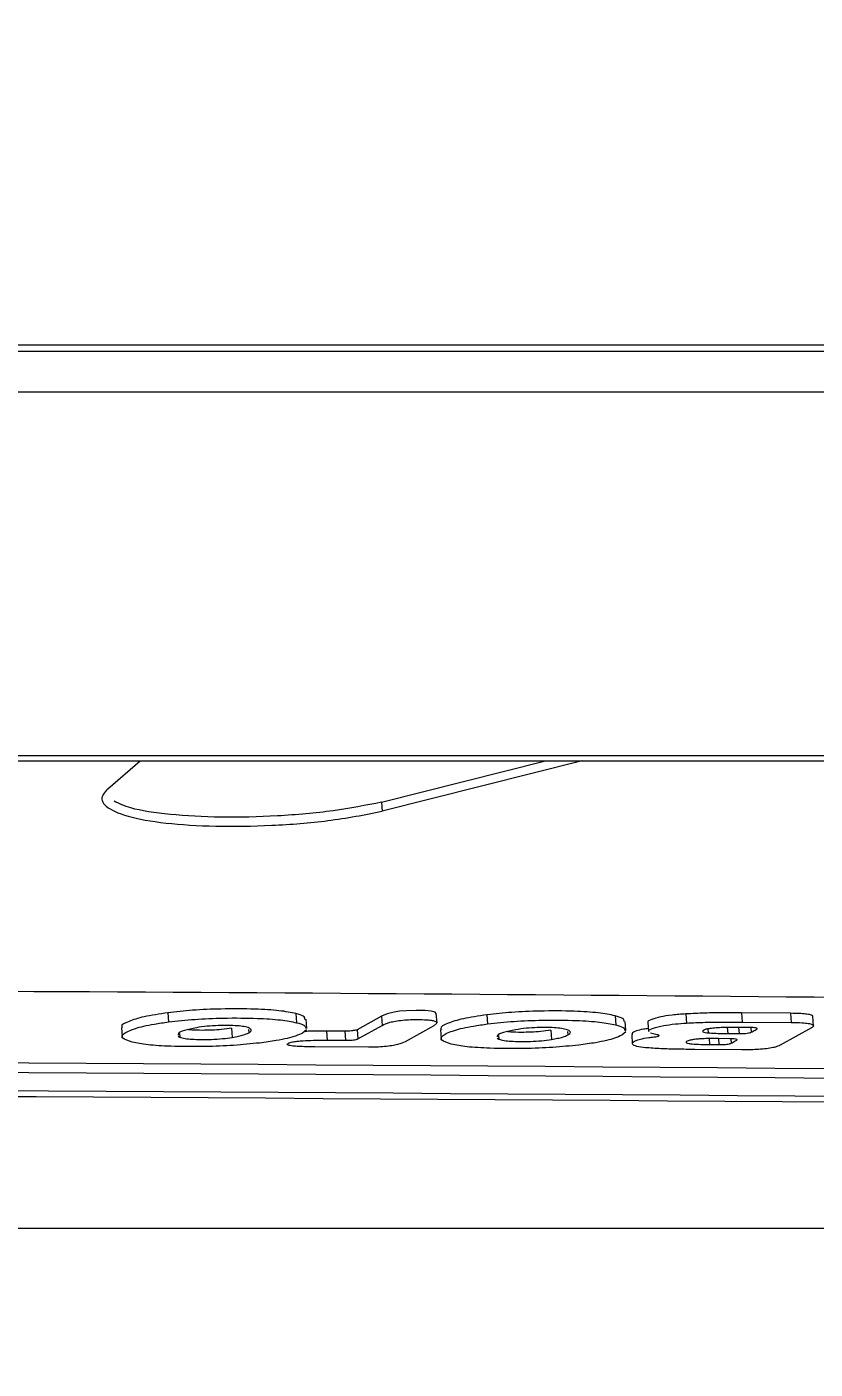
# Model space of a CAD drawing. Header units: millimetres. Extents: x -7735 to 7893, y -6545 to 6034.
# Drawn here: x 4784.2 to 4800.96, y -118.87 to -90.34 of the extents above; entities that cross this region are included whole.
import ezdxf

# ---------------------------------------------------------------- set-up
doc = ezdxf.new("R2010")
doc.units = ezdxf.units.MM
for name, color, linetype in [('DIKOM_ОБЪЕКТ', 7, 'Continuous'), ('DIKOM_РАЗМЕР_ЗОНА', 7, 'Continuous'), ('DIKOM_РАЗМЕР_ОБЪЕКТА', 7, 'Continuous')]:
    doc.layers.add(name, color=color, linetype=linetype)
doc.styles.add('style1', font='arial.ttf', dxfattribs={"width": 0.8})
doc.dimstyles.new('1-50', dxfattribs={"dimtxt": 300, "dimasz": 200, "dimexe": 100, "dimexo": 0, "dimgap": 100, "dimtad": 1, "dimtxsty": 'style1', "dimcen": 200, "dimclrd": 7, "dimclre": 7, "dimclrt": 7, "dimadec": 1, "dimazin": 2, "dimtfac": 1, "dimtmove": 0, "dimatfit": 2, "dimfxl": 0, "dimlwd": 25, "dimlwe": 18, "dimarcsym": 0})

# ---------------------------------------------------------------- blocks, each defined once
blk = doc.blocks.new('*D0')
at = {"layer": 'Defpoints', "color": 0, "transparency": 16777216}
for p in [(5893.216, 882.098), (-4595.736, 266.125), (5893.216, -5840.173)]:
    blk.add_point(p, dxfattribs=at)
at = {"layer": 'DIKOM_РАЗМЕР_ОБЪЕКТА', "color": 7, "lineweight": 18, "transparency": 16777216}
for p, q in [((5893.216, 882.098), (5893.216, -5940.173)), ((-4595.736, 266.125), (-4595.736, -5940.173))]:
    blk.add_line(p, q, dxfattribs=at)
at = {"layer": 'DIKOM_РАЗМЕР_ОБЪЕКТА', "color": 7, "lineweight": 25, "transparency": 16777216}
blk.add_line((-4395.736, -5840.173), (5693.216, -5840.173), dxfattribs=at)
at = {"layer": 'DIKOM_РАЗМЕР_ОБЪЕКТА', "color": 7, "transparency": 16777216}
for points in [[(-4395.736, -5806.84), (-4395.736, -5873.507), (-4595.736, -5840.173)], [(5693.216, -5806.84), (5693.216, -5873.507), (5893.216, -5840.173)]]:
    blk.add_solid(points, dxfattribs=at)
at = {"layer": 'DIKOM_РАЗМЕР_ОБЪЕКТА', "color": 7, "transparency": 16777216, "insert": (648.74, -5587.002), "char_height": 300, "attachment_point": 5, "style": 'style1'}
blk.add_mtext('10450', dxfattribs=at)
blk = doc.blocks.new('*D3')
at = {"layer": 'Defpoints', "color": 0, "transparency": 16777216}
for p in [(-6112.558, 266.125), (7893.216, 266.125), (7893.216, -6445.106)]:
    blk.add_point(p, dxfattribs=at)
at = {"layer": 'DIKOM_РАЗМЕР_ЗОНА', "color": 7, "lineweight": 18, "transparency": 16777216}
for p, q in [((-6112.558, 266.125), (-6112.558, -6545.106)), ((7893.216, 266.125), (7893.216, -6545.106))]:
    blk.add_line(p, q, dxfattribs=at)
at = {"layer": 'DIKOM_РАЗМЕР_ЗОНА', "color": 7, "lineweight": 25, "transparency": 16777216}
blk.add_line((-5912.558, -6445.106), (7693.216, -6445.106), dxfattribs=at)
at = {"layer": 'DIKOM_РАЗМЕР_ЗОНА', "color": 7, "transparency": 16777216}
for points in [[(-5912.558, -6411.773), (-5912.558, -6478.44), (-6112.558, -6445.106)], [(7693.216, -6411.773), (7693.216, -6478.44), (7893.216, -6445.106)]]:
    blk.add_solid(points, dxfattribs=at)
at = {"layer": 'DIKOM_РАЗМЕР_ЗОНА', "color": 7, "transparency": 16777216, "insert": (890.329, -6191.832), "char_height": 300, "attachment_point": 5, "style": 'style1'}
blk.add_mtext('13950', dxfattribs=at)

msp = doc.modelspace()

# ---------------------------------------------------------------- linework, layer by layer
at = {"layer": 'DIKOM_ОБЪЕКТ', "color": 7, "linetype": 'Continuous', "lineweight": 15}
for p, q in [((4659.227, -97.238), (4936.9, -97.238)), ((4659.485, -97.103), (4936.9, -97.103)), ((4936.899, -98.106), (4658.591, -98.106)), ((4765.602, -105.826), (4830.742, -105.826)), ((4765.452, -105.941), (4830.644, -105.941)), ((4785.923, -106.536), (4786.612, -105.941)), ((4791.74, -106.82), (4795.225, -105.941)), ((4796.004, -105.941), (4791.754, -107.013)), ((4791.74, -106.82), (4791.754, -107.013)), ((4787.199, -111.294), (4787.213, -111.489)), ((4789.921, -111.311), (4789.935, -111.506)), ((4790.153, -111.627), (4790.139, -111.432)), ((4791.739, -111.367), (4791.221, -111.656)), ((4791.739, -111.367), (4791.753, -111.562)), ((4792.917, -111.516), (4792.854, -111.569)), ((4792.919, -111.505), (4792.904, -111.311)), ((4793.981, -111.337), (4793.995, -111.531)), ((4796.703, -111.358), (4796.717, -111.552)), ((4796.935, -111.673), (4796.921, -111.479)), ((4797.401, -111.499), (4797.415, -111.694)), ((4798.209, -111.319), (4798.223, -111.513)), ((4800.431, -111.306), (4799.391, -111.297)), ((4799.391, -111.297), (4799.405, -111.492)), ((4799.405, -111.492), (4800.445, -111.5)), ((4800.431, -111.306), (4800.445, -111.5)), ((4800.924, -111.569), (4800.91, -111.375)), ((4786.213, -111.61), (4786.227, -111.805)), ((4787.414, -111.79), (4787.452, -111.812)), ((4787.446, -111.734), (4787.452, -111.812)), ((4788.554, -111.624), (4788.568, -111.818)), ((4788.911, -111.648), (4788.916, -111.721)), ((4790.147, -111.654), (4790.063, -111.726)), ((4790.962, -111.685), (4790.569, -111.683)), ((4790.569, -111.683), (4790.584, -111.877)), ((4790.962, -111.685), (4790.976, -111.88)), ((4791.221, -111.656), (4791.235, -111.85)), ((4791.235, -111.85), (4791.753, -111.562)), ((4792.854, -111.569), (4792.24, -111.91)), ((4792.995, -111.651), (4793.009, -111.845)), ((4794.229, -111.776), (4794.234, -111.854)), ((4795.336, -111.667), (4795.35, -111.862)), ((4795.693, -111.693), (4795.698, -111.765)), ((4796.929, -111.701), (4796.845, -111.772)), ((4797.057, -111.759), (4797.07, -111.954)), ((4797.599, -111.763), (4797.453, -111.726)), ((4798.677, -111.638), (4798.683, -111.722)), ((4799.088, -111.608), (4799.098, -111.735)), ((4799.098, -111.735), (4799.34, -111.737)), ((4799.572, -111.607), (4799.33, -111.605)), ((4799.33, -111.605), (4799.34, -111.737)), ((4799.591, -111.608), (4799.598, -111.708)), ((4799.718, -111.629), (4799.719, -111.64)), ((4800.877, -111.618), (4800.215, -111.982)), ((4791.463, -112.026), (4790.32, -112.019)), ((4790.584, -111.877), (4790.976, -111.88)), ((4794.196, -111.832), (4794.234, -111.854)), ((4799.389, -112.082), (4798.397, -112.074)), ((4798.701, -111.844), (4798.71, -111.97)), ((4798.71, -111.97), (4798.911, -111.971)), ((4799.143, -111.845), (4798.901, -111.843)), ((4798.902, -111.843), (4798.911, -111.971)), ((4799.162, -111.846), (4799.17, -111.943)), ((4799.289, -111.866), (4799.29, -111.877)), ((4660.843, -115.875), (4898.889, -115.875))]:
    msp.add_line(p, q, dxfattribs=at)
at = {"layer": 'DIKOM_ОБЪЕКТ', "color": 7, "linetype": 'Continuous', "lineweight": 15, "flags": 128}
msp.add_lwpolyline([(4792.904, -111.311), (4792.904, -111.31), (4792.88, -111.283), (4792.795, -111.261), (4792.67, -111.249), (4792.479, -111.244), (4792.265, -111.25), (4792.123, -111.262), (4792.005, -111.28), (4791.859, -111.316), (4791.739, -111.367), (4791.739, -111.367)], dxfattribs=at)
at = {"layer": 'DIKOM_ОБЪЕКТ', "color": 7, "linetype": 'Continuous', "lineweight": 15}
for points, knots in [([(4785.923, -106.536), (4785.884, -106.576), (4785.757, -106.705), (4785.825, -106.914), (4786.293, -107.127), (4787.116, -107.275), (4788.195, -107.343), (4789.404, -107.324), (4790.677, -107.222), (4791.382, -107.085), (4791.754, -107.013)], [0, 0, 0, 0, 0.059756, 0.192139, 0.32451, 0.4568, 0.588907, 0.720943, 0.852949, 1, 1, 1, 1]), ([(4791.74, -106.82), (4791.409, -106.885), (4790.746, -107.016), (4789.528, -107.124), (4788.309, -107.152), (4787.219, -107.092), (4786.411, -106.971), (4786.159, -106.849), (4786.054, -106.798)], [0, 0, 0, 0, 0.1752281, 0.3504584, 0.5255924, 0.7005213, 0.8753585, 1, 1, 1, 1]), ([(4687.333, -111.422), (4699.944, -111.242), (4725.166, -110.882), (4763.036, -110.734), (4800.931, -110.893), (4826.212, -111.26), (4838.853, -111.443)], [0, 0, 0, 0, 0.249963, 0.499928, 0.749964, 1, 1, 1, 1]), ([(4789.921, -111.311), (4789.811, -111.289), (4789.593, -111.245), (4789.02, -111.211), (4788.379, -111.208), (4787.72, -111.236), (4787.37, -111.275), (4787.199, -111.294)], [0, 0, 0, 0, 0.194452, 0.38938, 0.627807, 0.817922, 1, 1, 1, 1]), ([(4787.199, -111.294), (4787.018, -111.322), (4786.656, -111.376), (4786.35, -111.48), (4786.188, -111.56), (4786.227, -111.601), (4786.233, -111.608)], [0, 0, 0, 0, 0.3007773, 0.6009187, 0.9292253, 1, 1, 1, 1]), ([(4786.441, -111.922), (4786.358, -111.894), (4786.191, -111.839), (4786.244, -111.735), (4786.463, -111.63), (4786.822, -111.544), (4787.11, -111.503), (4787.213, -111.489)], [0, 0, 0, 0, 0.216106, 0.431901, 0.666885, 0.88057, 1, 1, 1, 1]), ([(4787.213, -111.489), (4787.394, -111.469), (4787.757, -111.428), (4788.43, -111.402), (4789.067, -111.406), (4789.62, -111.442), (4789.831, -111.484), (4789.935, -111.506)], [0, 0, 0, 0, 0.191901, 0.384175, 0.623264, 0.813407, 1, 1, 1, 1]), ([(4790.112, -111.434), (4790.112, -111.411), (4790.112, -111.366), (4789.983, -111.329), (4789.921, -111.311)], [0, 0, 0, 0, 0.520301, 1, 1, 1, 1]), ([(4789.935, -111.506), (4789.996, -111.523), (4790.124, -111.56), (4790.129, -111.605), (4790.132, -111.629)], [0, 0, 0, 0, 0.473727, 1, 1, 1, 1]), ([(4791.753, -111.562), (4791.797, -111.54), (4791.861, -111.508), (4792.027, -111.471), (4792.18, -111.45), (4792.367, -111.438), (4792.559, -111.437), (4792.733, -111.444), (4792.847, -111.46), (4792.909, -111.48), (4792.91, -111.497), (4792.911, -111.505)], [0, 0, 0, 0, 0.232126, 0.332358, 0.433652, 0.521698, 0.629124, 0.742085, 0.823154, 0.903829, 1, 1, 1, 1]), ([(4793.981, -111.337), (4793.8, -111.364), (4793.438, -111.418), (4793.132, -111.521), (4792.971, -111.601), (4793.008, -111.642), (4793.015, -111.649)], [0, 0, 0, 0, 0.300801, 0.601022, 0.929411, 1, 1, 1, 1]), ([(4793.223, -111.962), (4793.14, -111.935), (4792.974, -111.88), (4793.026, -111.775), (4793.246, -111.671), (4793.604, -111.586), (4793.892, -111.546), (4793.995, -111.531)], [0, 0, 0, 0, 0.216071, 0.431827, 0.666845, 0.880566, 1, 1, 1, 1]), ([(4796.703, -111.358), (4796.594, -111.336), (4796.375, -111.291), (4795.803, -111.256), (4795.161, -111.252), (4794.502, -111.28), (4794.152, -111.318), (4793.981, -111.337)], [0, 0, 0, 0, 0.194389, 0.389283, 0.627681, 0.817922, 1, 1, 1, 1]), ([(4793.995, -111.531), (4794.176, -111.512), (4794.539, -111.472), (4795.212, -111.446), (4795.849, -111.451), (4796.403, -111.488), (4796.613, -111.531), (4796.717, -111.552)], [0, 0, 0, 0, 0.191894, 0.384293, 0.623348, 0.813443, 1, 1, 1, 1]), ([(4796.895, -111.481), (4796.895, -111.458), (4796.895, -111.413), (4796.765, -111.376), (4796.703, -111.358)], [0, 0, 0, 0, 0.520284, 1, 1, 1, 1]), ([(4798.209, -111.319), (4798.107, -111.326), (4797.904, -111.342), (4797.641, -111.384), (4797.48, -111.437), (4797.378, -111.479), (4797.403, -111.498), (4797.404, -111.499)], [0, 0, 0, 0, 0.220074, 0.440825, 0.708706, 0.988395, 1, 1, 1, 1]), ([(4797.427, -111.693), (4797.423, -111.689), (4797.402, -111.667), (4797.516, -111.622), (4797.696, -111.57), (4797.964, -111.532), (4798.141, -111.519), (4798.223, -111.513)], [0, 0, 0, 0, 0.055868, 0.325419, 0.614944, 0.824385, 1, 1, 1, 1]), ([(4799.391, -111.297), (4799.264, -111.297), (4799.009, -111.296), (4798.611, -111.299), (4798.344, -111.312), (4798.209, -111.319)], [0, 0, 0, 0, 0.329107, 0.659817, 1, 1, 1, 1]), ([(4798.223, -111.513), (4798.355, -111.507), (4798.62, -111.494), (4799.017, -111.49), (4799.275, -111.491), (4799.405, -111.492)], [0, 0, 0, 0, 0.332908, 0.664171, 1, 1, 1, 1]), ([(4800.908, -111.375), (4800.909, -111.374), (4800.918, -111.364), (4800.885, -111.345), (4800.797, -111.324), (4800.638, -111.31), (4800.508, -111.307), (4800.431, -111.306)], [0, 0, 0, 0, 0.017769, 0.254642, 0.493712, 0.70106, 1, 1, 1, 1]), ([(4800.445, -111.5), (4800.526, -111.502), (4800.662, -111.504), (4800.817, -111.519), (4800.907, -111.541), (4800.939, -111.575), (4800.9, -111.602), (4800.877, -111.618)], [0, 0, 0, 0, 0.222485, 0.376949, 0.532146, 0.718546, 1, 1, 1, 1]), ([(4787.804, -111.612), (4787.713, -111.631), (4787.531, -111.669), (4787.41, -111.724), (4787.415, -111.756), (4787.416, -111.767)], [0, 0, 0, 0, 0.392116, 0.78147, 1, 1, 1, 1]), ([(4787.452, -111.812), (4787.484, -111.822), (4787.542, -111.841), (4787.708, -111.858), (4787.904, -111.864), (4788.128, -111.861), (4788.37, -111.846), (4788.501, -111.828), (4788.568, -111.818)], [0, 0, 0, 0, 0.185453, 0.334828, 0.483887, 0.645406, 0.819781, 1, 1, 1, 1]), ([(4788.554, -111.624), (4788.486, -111.633), (4788.362, -111.651), (4788.136, -111.666), (4787.92, -111.669), (4787.735, -111.666), (4787.654, -111.657), (4787.626, -111.653)], [0, 0, 0, 0, 0.247881, 0.452043, 0.655999, 0.879835, 1, 1, 1, 1]), ([(4788.926, -111.619), (4788.895, -111.608), (4788.84, -111.588), (4788.677, -111.57), (4788.484, -111.563), (4788.263, -111.565), (4788.014, -111.581), (4787.878, -111.601), (4787.804, -111.612)], [0, 0, 0, 0, 0.185493, 0.331912, 0.478235, 0.634692, 0.802246, 1, 1, 1, 1]), ([(4788.568, -111.818), (4788.613, -111.81), (4788.705, -111.794), (4788.83, -111.761), (4788.883, -111.736), (4788.916, -111.721)], [0, 0, 0, 0, 0.278656, 0.554033, 1, 1, 1, 1]), ([(4788.916, -111.721), (4788.931, -111.711), (4788.961, -111.692), (4788.981, -111.657), (4788.947, -111.633), (4788.926, -111.619)], [0, 0, 0, 0, 0.273221, 0.54655, 1, 1, 1, 1]), ([(4790.063, -111.726), (4790.018, -111.747), (4789.899, -111.803), (4789.587, -111.878), (4789.271, -111.92), (4789.149, -111.937)], [0, 0, 0, 0, 0.27279, 0.718428, 1, 1, 1, 1]), ([(4790.569, -111.683), (4790.449, -111.682), (4790.293, -111.682), (4790.137, -111.69), (4790.102, -111.692)], [0, 0, 0, 0, 0.776763, 1, 1, 1, 1]), ([(4791.221, -111.656), (4791.22, -111.656), (4791.215, -111.66), (4791.192, -111.666), (4791.148, -111.674), (4791.093, -111.68), (4791.031, -111.685), (4790.985, -111.685), (4790.962, -111.685)], [0, 0, 0, 0, 0.006382, 0.223332, 0.439224, 0.576684, 0.790697, 1, 1, 1, 1]), ([(4794.586, -111.655), (4794.495, -111.674), (4794.314, -111.712), (4794.192, -111.767), (4794.197, -111.798), (4794.198, -111.809)], [0, 0, 0, 0, 0.391952, 0.781525, 1, 1, 1, 1]), ([(4795.336, -111.667), (4795.268, -111.677), (4795.144, -111.694), (4794.918, -111.709), (4794.702, -111.712), (4794.518, -111.709), (4794.437, -111.699), (4794.41, -111.696)], [0, 0, 0, 0, 0.248533, 0.453206, 0.657668, 0.882077, 1, 1, 1, 1]), ([(4795.709, -111.663), (4795.678, -111.652), (4795.622, -111.633), (4795.459, -111.614), (4795.266, -111.607), (4795.045, -111.609), (4794.796, -111.624), (4794.66, -111.644), (4794.586, -111.655)], [0, 0, 0, 0, 0.185619, 0.331999, 0.478273, 0.634375, 0.802232, 1, 1, 1, 1]), ([(4795.35, -111.862), (4795.396, -111.854), (4795.487, -111.838), (4795.612, -111.805), (4795.665, -111.781), (4795.698, -111.765)], [0, 0, 0, 0, 0.278999, 0.554046, 1, 1, 1, 1]), ([(4795.698, -111.765), (4795.713, -111.756), (4795.744, -111.737), (4795.763, -111.702), (4795.73, -111.678), (4795.709, -111.663)], [0, 0, 0, 0, 0.273211, 0.546539, 1, 1, 1, 1]), ([(4796.845, -111.772), (4796.8, -111.793), (4796.681, -111.849), (4796.37, -111.923), (4796.054, -111.965), (4795.931, -111.981)], [0, 0, 0, 0, 0.2727276, 0.7182921, 1, 1, 1, 1]), ([(4796.717, -111.552), (4796.778, -111.57), (4796.907, -111.607), (4796.911, -111.652), (4796.914, -111.675)], [0, 0, 0, 0, 0.473734, 1, 1, 1, 1]), ([(4797.411, -111.629), (4797.374, -111.634), (4797.264, -111.648), (4797.129, -111.686), (4797.052, -111.726), (4797.066, -111.752), (4797.07, -111.758)], [0, 0, 0, 0, 0.141171, 0.416745, 0.853061, 1, 1, 1, 1]), ([(4797.349, -112.037), (4797.283, -112.028), (4797.149, -112.011), (4797.056, -111.967), (4797.081, -111.914), (4797.19, -111.861), (4797.379, -111.826), (4797.49, -111.813), (4797.526, -111.809)], [0, 0, 0, 0, 0.167048, 0.334575, 0.554293, 0.786799, 0.930902, 1, 1, 1, 1]), ([(4797.526, -111.809), (4797.541, -111.807), (4797.577, -111.803), (4797.618, -111.794), (4797.64, -111.783), (4797.639, -111.773), (4797.619, -111.766), (4797.602, -111.763), (4797.599, -111.763)], [0, 0, 0, 0, 0.15323, 0.35142, 0.549635, 0.748516, 0.946876, 1, 1, 1, 1]), ([(4799.33, -111.605), (4799.219, -111.605), (4799.06, -111.605), (4798.849, -111.615), (4798.719, -111.628), (4798.623, -111.647), (4798.573, -111.669), (4798.555, -111.691), (4798.586, -111.708), (4798.637, -111.718), (4798.674, -111.721), (4798.683, -111.722)], [0, 0, 0, 0, 0.2526314, 0.3602058, 0.469262, 0.5645193, 0.6788266, 0.801753, 0.8871561, 0.9728459, 1, 1, 1, 1]), ([(4798.683, -111.722), (4798.727, -111.725), (4798.812, -111.731), (4798.956, -111.734), (4799.05, -111.735), (4799.098, -111.735)], [0, 0, 0, 0, 0.349017, 0.673001, 1, 1, 1, 1]), ([(4799.34, -111.737), (4799.363, -111.737), (4799.409, -111.737), (4799.479, -111.732), (4799.54, -111.724), (4799.58, -111.716), (4799.593, -111.71), (4799.598, -111.708)], [0, 0, 0, 0, 0.212152, 0.424986, 0.639763, 0.854467, 1, 1, 1, 1]), ([(4799.719, -111.64), (4799.719, -111.64), (4799.726, -111.636), (4799.73, -111.629), (4799.71, -111.619), (4799.669, -111.612), (4799.619, -111.608), (4799.584, -111.607), (4799.572, -111.607)], [0, 0, 0, 0, 0.018083, 0.2348289, 0.4514052, 0.6669046, 0.8809465, 1, 1, 1, 1]), ([(4799.598, -111.708), (4799.611, -111.7), (4799.652, -111.678), (4799.692, -111.655), (4799.719, -111.64)], [0, 0, 0, 0, 0.3259672, 1, 1, 1, 1]), ([(4789.149, -111.937), (4788.969, -111.955), (4788.609, -111.993), (4787.935, -112.018), (4787.301, -112.013), (4786.748, -111.981), (4786.543, -111.942), (4786.441, -111.922)], [0, 0, 0, 0, 0.192151, 0.38456, 0.628125, 0.816663, 1, 1, 1, 1]), ([(4790.32, -112.019), (4790.203, -112.018), (4790.033, -112.016), (4789.845, -112.002), (4789.753, -111.986), (4789.723, -111.965), (4789.754, -111.94), (4789.829, -111.916), (4789.946, -111.899), (4790.099, -111.886), (4790.319, -111.877), (4790.487, -111.877), (4790.584, -111.877)], [0, 0, 0, 0, 0.18417, 0.267193, 0.3513, 0.423653, 0.513111, 0.607197, 0.673381, 0.739535, 0.85073, 1, 1, 1, 1]), ([(4790.976, -111.88), (4790.999, -111.879), (4791.046, -111.879), (4791.116, -111.874), (4791.176, -111.867), (4791.216, -111.858), (4791.23, -111.853), (4791.235, -111.85)], [0, 0, 0, 0, 0.212002, 0.424642, 0.639246, 0.853746, 1, 1, 1, 1]), ([(4792.24, -111.91), (4792.196, -111.931), (4792.133, -111.96), (4791.968, -111.996), (4791.813, -112.015), (4791.633, -112.026), (4791.521, -112.026), (4791.463, -112.026)], [0, 0, 0, 0, 0.371325, 0.536612, 0.703732, 0.848039, 1, 1, 1, 1]), ([(4795.931, -111.981), (4795.751, -111.999), (4795.391, -112.036), (4794.717, -112.06), (4794.083, -112.055), (4793.53, -112.022), (4793.325, -111.982), (4793.223, -111.962)], [0, 0, 0, 0, 0.1921652, 0.3845772, 0.6281359, 0.8166603, 1, 1, 1, 1]), ([(4794.234, -111.854), (4794.266, -111.864), (4794.324, -111.883), (4794.49, -111.9), (4794.686, -111.907), (4794.91, -111.904), (4795.152, -111.89), (4795.283, -111.871), (4795.35, -111.862)], [0, 0, 0, 0, 0.1854413, 0.3348119, 0.4838749, 0.6454022, 0.8194545, 1, 1, 1, 1]), ([(4798.397, -112.074), (4798.273, -112.073), (4798.027, -112.07), (4797.661, -112.061), (4797.455, -112.045), (4797.349, -112.037)], [0, 0, 0, 0, 0.330603, 0.659742, 1, 1, 1, 1]), ([(4798.492, -111.851), (4798.458, -111.853), (4798.39, -111.859), (4798.32, -111.872), (4798.251, -111.89), (4798.21, -111.91), (4798.212, -111.932), (4798.261, -111.947), (4798.363, -111.96), (4798.517, -111.967), (4798.647, -111.969), (4798.71, -111.97)], [0, 0, 0, 0, 0.083527, 0.167457, 0.228109, 0.394509, 0.492999, 0.592142, 0.682559, 0.846547, 1, 1, 1, 1]), ([(4798.901, -111.843), (4798.856, -111.843), (4798.768, -111.843), (4798.63, -111.844), (4798.538, -111.848), (4798.492, -111.851)], [0, 0, 0, 0, 0.3345608, 0.6617325, 1, 1, 1, 1]), ([(4798.911, -111.971), (4798.934, -111.971), (4798.98, -111.971), (4799.051, -111.966), (4799.111, -111.959), (4799.151, -111.951), (4799.164, -111.945), (4799.17, -111.943)], [0, 0, 0, 0, 0.21192, 0.4259, 0.639165, 0.85367, 1, 1, 1, 1]), ([(4799.295, -111.869), (4799.296, -111.868), (4799.298, -111.864), (4799.281, -111.857), (4799.24, -111.85), (4799.19, -111.846), (4799.156, -111.845), (4799.143, -111.845)], [0, 0, 0, 0, 0.068363, 0.331951, 0.5945, 0.855014, 1, 1, 1, 1]), ([(4799.17, -111.943), (4799.199, -111.927), (4799.24, -111.905), (4799.28, -111.883), (4799.29, -111.877)], [0, 0, 0, 0, 0.742804, 1, 1, 1, 1]), ([(4800.215, -111.982), (4800.18, -111.998), (4800.124, -112.023), (4799.968, -112.054), (4799.805, -112.071), (4799.603, -112.082), (4799.468, -112.082), (4799.389, -112.082)], [0, 0, 0, 0, 0.299185, 0.467688, 0.637741, 0.785688, 1, 1, 1, 1]), ([(4837.926, -112.848), (4811.894, -112.572), (4759.825, -112.019), (4707.835, -112.563), (4681.837, -112.835)], [0, 0, 0, 0, 0.499952, 1, 1, 1, 1]), ([(4681.851, -113.03), (4707.844, -112.758), (4759.834, -112.213), (4811.903, -112.767), (4837.94, -113.043)], [0, 0, 0, 0, 0.4999535, 1, 1, 1, 1]), ([(4681.046, -113.385), (4707.041, -113.131), (4759.034, -112.621), (4811.1, -113.139), (4837.136, -113.398)], [0, 0, 0, 0, 0.499959, 1, 1, 1, 1]), ([(4680.778, -113.498), (4706.773, -113.25), (4758.767, -112.752), (4810.832, -113.258), (4836.867, -113.511)], [0, 0, 0, 0, 0.4999597, 1, 1, 1, 1])]:
    msp.add_open_spline(points, degree=3, knots=knots, dxfattribs=at)

# ---------------------------------------------------------------- dimensions: what is measured, and where the dimension line sits
at = {"layer": 'DIKOM_РАЗМЕР_ЗОНА'}
dim = msp.add_linear_dim(base=(7893.216, -6445.106), p1=(-6112.558, 266.125), p2=(7893.216, 266.125), text='13950', dimstyle='1-50', dxfattribs=at)
dim.commit()
dim.dimension.update_dxf_attribs({"geometry": '*D3', "text_midpoint": (890.329, -6445.106), "dimtype": 160})
at = {"layer": 'DIKOM_РАЗМЕР_ОБЪЕКТА'}
dim = msp.add_linear_dim(base=(5893.216, -5840.173), p1=(-4595.736, 266.125), p2=(5893.216, 882.098), text='10450', dimstyle='1-50', dxfattribs=at)
dim.commit()
dim.dimension.update_dxf_attribs({"geometry": '*D0', "text_midpoint": (648.74, -5840.173), "dimtype": 160})

doc.saveas('drawing.dxf')
